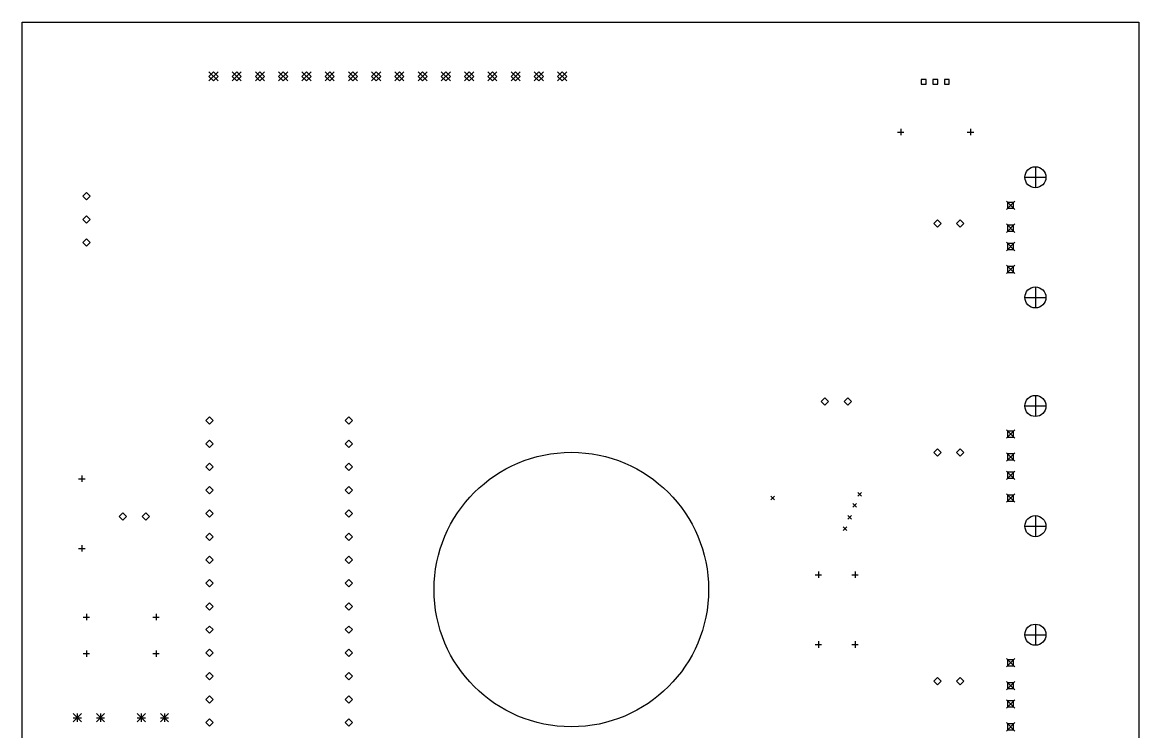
# Model space of a CAD drawing. Extents: x 2.4 to 7.28, y -7.56 to -1.5.
# Drawn here: x 2.48 to 7.283, y -4.548 to -1.496 of the extents above; entities that cross this region are included whole.
import ezdxf

# ---------------------------------------------------------------- set-up
doc = ezdxf.new("R2010")
doc.units = 0
doc.header["$MEASUREMENT"] = 0
doc.layers.add('BLACK', color=7, linetype='CONTINUOUS')

msp = doc.modelspace()

# ---------------------------------------------------------------- linework, layer by layer
at = {"layer": 'BLACK', "linetype": 'CONTINUOUS'}
for p, q in [((2.4803, -1.4961), (7.2835, -1.4961)), ((2.4803, -6.2992), (2.4803, -1.4961)), ((7.2835, -1.4961), (7.2835, -6.2992)), ((3.2831, -1.7091), (3.3224, -1.7484)), ((3.3224, -1.7091), (3.2831, -1.7484)), ((3.3028, -1.7091), (3.2831, -1.7287)), ((3.2831, -1.7287), (3.3028, -1.7484)), ((3.3224, -1.7287), (3.3028, -1.7091)), ((3.3028, -1.7484), (3.3224, -1.7287)), ((3.3831, -1.7091), (3.4224, -1.7484)), ((3.4224, -1.7091), (3.3831, -1.7484)), ((3.4028, -1.7091), (3.3831, -1.7287)), ((3.3831, -1.7287), (3.4028, -1.7484)), ((3.4224, -1.7287), (3.4028, -1.7091)), ((3.4028, -1.7484), (3.4224, -1.7287)), ((3.4831, -1.7091), (3.5224, -1.7484)), ((3.5224, -1.7091), (3.4831, -1.7484)), ((3.5028, -1.7091), (3.4831, -1.7287)), ((3.4831, -1.7287), (3.5028, -1.7484)), ((3.5224, -1.7287), (3.5028, -1.7091)), ((3.5028, -1.7484), (3.5224, -1.7287)), ((3.5831, -1.7091), (3.6224, -1.7484)), ((3.6224, -1.7091), (3.5831, -1.7484)), ((3.6028, -1.7091), (3.5831, -1.7287)), ((3.5831, -1.7287), (3.6028, -1.7484)), ((3.6224, -1.7287), (3.6028, -1.7091)), ((3.6028, -1.7484), (3.6224, -1.7287)), ((3.6831, -1.7091), (3.7224, -1.7484)), ((3.7224, -1.7091), (3.6831, -1.7484)), ((3.7028, -1.7091), (3.6831, -1.7287)), ((3.6831, -1.7287), (3.7028, -1.7484)), ((3.7224, -1.7287), (3.7028, -1.7091)), ((3.7028, -1.7484), (3.7224, -1.7287)), ((3.7831, -1.7091), (3.8224, -1.7484)), ((3.8224, -1.7091), (3.7831, -1.7484)), ((3.8028, -1.7091), (3.7831, -1.7287)), ((3.7831, -1.7287), (3.8028, -1.7484)), ((3.8224, -1.7287), (3.8028, -1.7091)), ((3.8028, -1.7484), (3.8224, -1.7287)), ((3.8831, -1.7091), (3.9224, -1.7484)), ((3.9224, -1.7091), (3.8831, -1.7484)), ((3.9028, -1.7091), (3.8831, -1.7287)), ((3.8831, -1.7287), (3.9028, -1.7484)), ((3.9224, -1.7287), (3.9028, -1.7091)), ((3.9028, -1.7484), (3.9224, -1.7287)), ((3.9831, -1.7091), (4.0224, -1.7484)), ((4.0224, -1.7091), (3.9831, -1.7484)), ((4.0028, -1.7091), (3.9831, -1.7287)), ((3.9831, -1.7287), (4.0028, -1.7484)), ((4.0224, -1.7287), (4.0028, -1.7091)), ((4.0028, -1.7484), (4.0224, -1.7287)), ((4.0831, -1.7091), (4.1224, -1.7484)), ((4.1224, -1.7091), (4.0831, -1.7484)), ((4.1028, -1.7091), (4.0831, -1.7287)), ((4.0831, -1.7287), (4.1028, -1.7484)), ((4.1224, -1.7287), (4.1028, -1.7091)), ((4.1028, -1.7484), (4.1224, -1.7287)), ((4.1831, -1.7091), (4.2224, -1.7484)), ((4.2224, -1.7091), (4.1831, -1.7484)), ((4.2028, -1.7091), (4.1831, -1.7287)), ((4.1831, -1.7287), (4.2028, -1.7484)), ((4.2224, -1.7287), (4.2028, -1.7091)), ((4.2028, -1.7484), (4.2224, -1.7287)), ((4.2831, -1.7091), (4.3224, -1.7484)), ((4.3224, -1.7091), (4.2831, -1.7484)), ((4.3028, -1.7091), (4.2831, -1.7287)), ((4.2831, -1.7287), (4.3028, -1.7484)), ((4.3224, -1.7287), (4.3028, -1.7091)), ((4.3028, -1.7484), (4.3224, -1.7287)), ((4.3831, -1.7091), (4.4224, -1.7484)), ((4.4224, -1.7091), (4.3831, -1.7484)), ((4.4028, -1.7091), (4.3831, -1.7287)), ((4.3831, -1.7287), (4.4028, -1.7484)), ((4.4224, -1.7287), (4.4028, -1.7091)), ((4.4028, -1.7484), (4.4224, -1.7287)), ((4.4831, -1.7091), (4.5224, -1.7484)), ((4.5224, -1.7091), (4.4831, -1.7484)), ((4.5028, -1.7091), (4.4831, -1.7287)), ((4.4831, -1.7287), (4.5028, -1.7484)), ((4.5224, -1.7287), (4.5028, -1.7091)), ((4.5028, -1.7484), (4.5224, -1.7287)), ((4.5831, -1.7091), (4.6224, -1.7484)), ((4.6224, -1.7091), (4.5831, -1.7484)), ((4.6028, -1.7091), (4.5831, -1.7287)), ((4.5831, -1.7287), (4.6028, -1.7484)), ((4.6224, -1.7287), (4.6028, -1.7091)), ((4.6028, -1.7484), (4.6224, -1.7287)), ((4.6831, -1.7091), (4.7224, -1.7484)), ((4.7224, -1.7091), (4.6831, -1.7484)), ((4.7028, -1.7091), (4.6831, -1.7287)), ((4.6831, -1.7287), (4.7028, -1.7484)), ((4.7224, -1.7287), (4.7028, -1.7091)), ((4.7028, -1.7484), (4.7224, -1.7287)), ((4.7831, -1.7091), (4.8224, -1.7484)), ((4.8224, -1.7091), (4.7831, -1.7484)), ((4.8028, -1.7091), (4.7831, -1.7287)), ((4.7831, -1.7287), (4.8028, -1.7484)), ((4.8224, -1.7287), (4.8028, -1.7091)), ((4.8028, -1.7484), (4.8224, -1.7287)), ((6.3687, -1.7415), (6.3478, -1.7415)), ((6.3478, -1.7415), (6.3478, -1.7624)), ((6.3478, -1.7624), (6.3687, -1.7624)), ((6.3687, -1.7624), (6.3687, -1.7415)), ((6.4187, -1.7415), (6.3978, -1.7415)), ((6.3978, -1.7415), (6.3978, -1.7624)), ((6.3978, -1.7624), (6.4187, -1.7624)), ((6.4187, -1.7624), (6.4187, -1.7415)), ((6.4687, -1.7415), (6.4478, -1.7415)), ((6.4478, -1.7415), (6.4478, -1.7624)), ((6.4478, -1.7624), (6.4687, -1.7624)), ((6.4687, -1.7624), (6.4687, -1.7415)), ((6.2461, -1.9685), (6.2736, -1.9685)), ((6.2598, -1.9547), (6.2598, -1.9823)), ((6.5461, -1.9685), (6.5736, -1.9685)), ((6.5598, -1.9547), (6.5598, -1.9823)), ((6.839, -2.1173), (6.839, -2.2079)), ((6.7937, -2.1626), (6.8843, -2.1626)), ((2.7559, -2.2283), (2.7402, -2.2441)), ((2.7402, -2.2441), (2.7559, -2.2598)), ((2.7717, -2.2441), (2.7559, -2.2283)), ((2.7559, -2.2598), (2.7717, -2.2441)), ((6.7142, -2.2654), (6.7504, -2.3016)), ((6.7504, -2.2654), (6.7142, -2.3016)), ((6.7451, -2.2707), (6.7195, -2.2707)), ((6.7195, -2.2707), (6.7195, -2.2963)), ((6.7195, -2.2963), (6.7451, -2.2963)), ((6.7451, -2.2963), (6.7451, -2.2707)), ((2.7559, -2.3283), (2.7402, -2.3441)), ((2.7402, -2.3441), (2.7559, -2.3598)), ((2.7717, -2.3441), (2.7559, -2.3283)), ((2.7559, -2.3598), (2.7717, -2.3441)), ((6.4173, -2.3465), (6.4016, -2.3622)), ((6.4331, -2.3622), (6.4173, -2.3465)), ((6.5157, -2.3465), (6.5, -2.3622)), ((6.5315, -2.3622), (6.5157, -2.3465)), ((6.4016, -2.3622), (6.4173, -2.378)), ((6.4173, -2.378), (6.4331, -2.3622)), ((6.5, -2.3622), (6.5157, -2.378)), ((6.5157, -2.378), (6.5315, -2.3622)), ((6.7142, -2.3638), (6.7504, -2.4)), ((6.7504, -2.3638), (6.7142, -2.4)), ((6.7451, -2.3691), (6.7195, -2.3691)), ((6.7195, -2.3691), (6.7195, -2.3947)), ((6.7195, -2.3947), (6.7451, -2.3947)), ((6.7451, -2.3947), (6.7451, -2.3691)), ((2.7559, -2.4283), (2.7402, -2.4441)), ((2.7402, -2.4441), (2.7559, -2.4598)), ((2.7717, -2.4441), (2.7559, -2.4283)), ((2.7559, -2.4598), (2.7717, -2.4441)), ((6.7142, -2.4425), (6.7504, -2.4787)), ((6.7504, -2.4425), (6.7142, -2.4787)), ((6.7451, -2.4478), (6.7195, -2.4478)), ((6.7195, -2.4478), (6.7195, -2.4734)), ((6.7451, -2.4734), (6.7451, -2.4478)), ((6.7195, -2.4734), (6.7451, -2.4734)), ((6.7142, -2.5409), (6.7504, -2.5772)), ((6.7504, -2.5409), (6.7142, -2.5772)), ((6.7451, -2.5462), (6.7195, -2.5462)), ((6.7195, -2.5462), (6.7195, -2.5719)), ((6.7195, -2.5719), (6.7451, -2.5719)), ((6.7451, -2.5719), (6.7451, -2.5462)), ((6.839, -2.6346), (6.839, -2.7252)), ((6.7937, -2.6799), (6.8843, -2.6799)), ((5.9331, -3.1122), (5.9173, -3.128)), ((5.9488, -3.128), (5.9331, -3.1122)), ((6.0315, -3.1122), (6.0157, -3.128)), ((6.0472, -3.128), (6.0315, -3.1122)), ((6.839, -3.1016), (6.839, -3.1921)), ((5.9173, -3.128), (5.9331, -3.1437)), ((5.9331, -3.1437), (5.9488, -3.128)), ((6.0157, -3.128), (6.0315, -3.1437)), ((6.0315, -3.1437), (6.0472, -3.128)), ((6.7937, -3.1469), (6.8843, -3.1469)), ((3.285, -3.1937), (3.2693, -3.2094)), ((3.2693, -3.2094), (3.285, -3.2252)), ((3.3008, -3.2094), (3.285, -3.1937)), ((3.285, -3.2252), (3.3008, -3.2094)), ((3.885, -3.1937), (3.8693, -3.2094)), ((3.8693, -3.2094), (3.885, -3.2252)), ((3.9008, -3.2094), (3.885, -3.1937)), ((3.885, -3.2252), (3.9008, -3.2094)), ((6.7142, -3.2496), (6.7504, -3.2858)), ((6.7504, -3.2496), (6.7142, -3.2858)), ((6.7451, -3.2549), (6.7195, -3.2549)), ((6.7195, -3.2549), (6.7195, -3.2805)), ((6.7451, -3.2805), (6.7451, -3.2549)), ((3.285, -3.2937), (3.2693, -3.3094)), ((3.2693, -3.3094), (3.285, -3.3252)), ((3.3008, -3.3094), (3.285, -3.2937)), ((3.285, -3.3252), (3.3008, -3.3094)), ((3.885, -3.2937), (3.8693, -3.3094)), ((3.8693, -3.3094), (3.885, -3.3252)), ((3.9008, -3.3094), (3.885, -3.2937)), ((3.885, -3.3252), (3.9008, -3.3094)), ((6.7195, -3.2805), (6.7451, -3.2805)), ((6.4173, -3.3307), (6.4016, -3.3465)), ((6.4016, -3.3465), (6.4173, -3.3622)), ((6.4331, -3.3465), (6.4173, -3.3307)), ((6.4173, -3.3622), (6.4331, -3.3465)), ((6.5157, -3.3307), (6.5, -3.3465)), ((6.5, -3.3465), (6.5157, -3.3622)), ((6.5315, -3.3465), (6.5157, -3.3307)), ((6.5157, -3.3622), (6.5315, -3.3465)), ((6.7142, -3.348), (6.7504, -3.3843)), ((6.7504, -3.348), (6.7142, -3.3843)), ((6.7451, -3.3533), (6.7195, -3.3533)), ((6.7195, -3.3533), (6.7195, -3.3789)), ((6.7451, -3.3789), (6.7451, -3.3533)), ((3.285, -3.3937), (3.2693, -3.4094)), ((3.2693, -3.4094), (3.285, -3.4252)), ((3.3008, -3.4094), (3.285, -3.3937)), ((3.285, -3.4252), (3.3008, -3.4094)), ((3.885, -3.3937), (3.8693, -3.4094)), ((3.8693, -3.4094), (3.885, -3.4252)), ((3.9008, -3.4094), (3.885, -3.3937)), ((3.885, -3.4252), (3.9008, -3.4094)), ((6.7195, -3.3789), (6.7451, -3.3789)), ((2.7362, -3.4461), (2.7362, -3.4736)), ((6.7142, -3.4268), (6.7504, -3.463)), ((6.7504, -3.4268), (6.7142, -3.463)), ((6.7451, -3.4321), (6.7195, -3.4321)), ((6.7195, -3.4321), (6.7195, -3.4577)), ((6.7195, -3.4577), (6.7451, -3.4577)), ((6.7451, -3.4577), (6.7451, -3.4321)), ((2.7224, -3.4598), (2.75, -3.4598)), ((3.285, -3.4937), (3.2693, -3.5094)), ((3.3008, -3.5094), (3.285, -3.4937)), ((3.885, -3.4937), (3.8693, -3.5094)), ((3.9008, -3.5094), (3.885, -3.4937)), ((3.2693, -3.5094), (3.285, -3.5252)), ((3.285, -3.5252), (3.3008, -3.5094)), ((3.8693, -3.5094), (3.885, -3.5252)), ((3.885, -3.5252), (3.9008, -3.5094)), ((5.7008, -3.5354), (5.7165, -3.5512)), ((5.7165, -3.5354), (5.7008, -3.5512)), ((6.0748, -3.5197), (6.0906, -3.5354)), ((6.0906, -3.5197), (6.0748, -3.5354)), ((6.7142, -3.5252), (6.7504, -3.5614)), ((6.7504, -3.5252), (6.7142, -3.5614)), ((6.7451, -3.5305), (6.7195, -3.5305)), ((6.7195, -3.5305), (6.7195, -3.5561)), ((6.7451, -3.5561), (6.7451, -3.5305)), ((3.285, -3.5937), (3.2693, -3.6094)), ((3.3008, -3.6094), (3.285, -3.5937)), ((3.885, -3.5937), (3.8693, -3.6094)), ((3.9008, -3.6094), (3.885, -3.5937)), ((6.0535, -3.5669), (6.0693, -3.5827)), ((6.0693, -3.5669), (6.0535, -3.5827)), ((6.7195, -3.5561), (6.7451, -3.5561)), ((2.9134, -3.6063), (2.8976, -3.622)), ((2.8976, -3.622), (2.9134, -3.6378)), ((2.9291, -3.622), (2.9134, -3.6063)), ((2.9134, -3.6378), (2.9291, -3.622)), ((3.0118, -3.6063), (2.9961, -3.622)), ((2.9961, -3.622), (3.0118, -3.6378)), ((3.0276, -3.622), (3.0118, -3.6063)), ((3.0118, -3.6378), (3.0276, -3.622)), ((3.2693, -3.6094), (3.285, -3.6252)), ((3.285, -3.6252), (3.3008, -3.6094)), ((3.8693, -3.6094), (3.885, -3.6252)), ((3.885, -3.6252), (3.9008, -3.6094)), ((6.0315, -3.6181), (6.0472, -3.6339)), ((6.0472, -3.6181), (6.0315, -3.6339)), ((6.839, -3.6189), (6.839, -3.7094)), ((3.285, -3.6937), (3.2693, -3.7094)), ((3.3008, -3.7094), (3.285, -3.6937)), ((3.885, -3.6937), (3.8693, -3.7094)), ((3.9008, -3.7094), (3.885, -3.6937)), ((6.0126, -3.6673), (6.0283, -3.6831)), ((6.0283, -3.6673), (6.0126, -3.6831)), ((6.7937, -3.6642), (6.8843, -3.6642)), ((2.7362, -3.7461), (2.7362, -3.7736)), ((3.2693, -3.7094), (3.285, -3.7252)), ((3.285, -3.7252), (3.3008, -3.7094)), ((3.8693, -3.7094), (3.885, -3.7252)), ((3.885, -3.7252), (3.9008, -3.7094)), ((2.7224, -3.7598), (2.75, -3.7598)), ((3.285, -3.7937), (3.2693, -3.8094)), ((3.3008, -3.8094), (3.285, -3.7937)), ((3.885, -3.7937), (3.8693, -3.8094)), ((3.9008, -3.8094), (3.885, -3.7937)), ((3.2693, -3.8094), (3.285, -3.8252)), ((3.285, -3.8252), (3.3008, -3.8094)), ((3.8693, -3.8094), (3.885, -3.8252)), ((3.885, -3.8252), (3.9008, -3.8094)), ((5.8917, -3.8732), (5.9193, -3.8732)), ((5.9055, -3.8594), (5.9055, -3.887)), ((6.0492, -3.8732), (6.0768, -3.8732)), ((6.063, -3.8594), (6.063, -3.887)), ((3.285, -3.8937), (3.2693, -3.9094)), ((3.2693, -3.9094), (3.285, -3.9252)), ((3.3008, -3.9094), (3.285, -3.8937)), ((3.285, -3.9252), (3.3008, -3.9094)), ((3.885, -3.8937), (3.8693, -3.9094)), ((3.8693, -3.9094), (3.885, -3.9252)), ((3.9008, -3.9094), (3.885, -3.8937)), ((3.885, -3.9252), (3.9008, -3.9094)), ((3.285, -3.9937), (3.2693, -4.0094)), ((3.2693, -4.0094), (3.285, -4.0252)), ((3.3008, -4.0094), (3.285, -3.9937)), ((3.285, -4.0252), (3.3008, -4.0094)), ((3.885, -3.9937), (3.8693, -4.0094)), ((3.8693, -4.0094), (3.885, -4.0252)), ((3.9008, -4.0094), (3.885, -3.9937)), ((3.885, -4.0252), (3.9008, -4.0094)), ((2.7421, -4.0551), (2.7697, -4.0551)), ((2.7559, -4.0413), (2.7559, -4.0689)), ((3.0421, -4.0551), (3.0697, -4.0551)), ((3.0559, -4.0413), (3.0559, -4.0689)), ((3.285, -4.0937), (3.2693, -4.1094)), ((3.2693, -4.1094), (3.285, -4.1252)), ((3.3008, -4.1094), (3.285, -4.0937)), ((3.285, -4.1252), (3.3008, -4.1094)), ((3.885, -4.0937), (3.8693, -4.1094)), ((3.8693, -4.1094), (3.885, -4.1252)), ((3.9008, -4.1094), (3.885, -4.0937)), ((3.885, -4.1252), (3.9008, -4.1094)), ((6.839, -4.0858), (6.839, -4.1764)), ((5.8917, -4.1732), (5.9193, -4.1732)), ((5.9055, -4.1594), (5.9055, -4.187)), ((6.0492, -4.1732), (6.0768, -4.1732)), ((6.063, -4.1594), (6.063, -4.187)), ((6.7937, -4.1311), (6.8843, -4.1311)), ((2.7421, -4.2126), (2.7697, -4.2126)), ((2.7559, -4.1988), (2.7559, -4.2264)), ((3.0421, -4.2126), (3.0697, -4.2126)), ((3.0559, -4.1988), (3.0559, -4.2264)), ((3.285, -4.1937), (3.2693, -4.2094)), ((3.2693, -4.2094), (3.285, -4.2252)), ((3.3008, -4.2094), (3.285, -4.1937)), ((3.285, -4.2252), (3.3008, -4.2094)), ((3.885, -4.1937), (3.8693, -4.2094)), ((3.8693, -4.2094), (3.885, -4.2252)), ((3.9008, -4.2094), (3.885, -4.1937)), ((3.885, -4.2252), (3.9008, -4.2094)), ((6.7142, -4.2339), (6.7504, -4.2701)), ((6.7504, -4.2339), (6.7142, -4.2701)), ((6.7451, -4.2392), (6.7195, -4.2392)), ((6.7195, -4.2392), (6.7195, -4.2648)), ((6.7195, -4.2648), (6.7451, -4.2648)), ((6.7451, -4.2648), (6.7451, -4.2392)), ((3.285, -4.2937), (3.2693, -4.3094)), ((3.2693, -4.3094), (3.285, -4.3252)), ((3.3008, -4.3094), (3.285, -4.2937)), ((3.285, -4.3252), (3.3008, -4.3094)), ((3.885, -4.2937), (3.8693, -4.3094)), ((3.8693, -4.3094), (3.885, -4.3252)), ((3.9008, -4.3094), (3.885, -4.2937)), ((3.885, -4.3252), (3.9008, -4.3094)), ((6.4173, -4.315), (6.4016, -4.3307)), ((6.4331, -4.3307), (6.4173, -4.315)), ((6.5157, -4.315), (6.5, -4.3307)), ((6.5315, -4.3307), (6.5157, -4.315)), ((6.4016, -4.3307), (6.4173, -4.3465)), ((6.4173, -4.3465), (6.4331, -4.3307)), ((6.5, -4.3307), (6.5157, -4.3465)), ((6.5157, -4.3465), (6.5315, -4.3307)), ((6.7142, -4.3323), (6.7504, -4.3685)), ((6.7504, -4.3323), (6.7142, -4.3685)), ((6.7451, -4.3376), (6.7195, -4.3376)), ((6.7195, -4.3376), (6.7195, -4.3632)), ((6.7195, -4.3632), (6.7451, -4.3632)), ((6.7451, -4.3632), (6.7451, -4.3376)), ((3.285, -4.3937), (3.2693, -4.4094)), ((3.2693, -4.4094), (3.285, -4.4252)), ((3.3008, -4.4094), (3.285, -4.3937)), ((3.285, -4.4252), (3.3008, -4.4094)), ((3.885, -4.3937), (3.8693, -4.4094)), ((3.8693, -4.4094), (3.885, -4.4252)), ((3.9008, -4.4094), (3.885, -4.3937)), ((3.885, -4.4252), (3.9008, -4.4094)), ((6.7142, -4.411), (6.7504, -4.4472)), ((6.7504, -4.411), (6.7142, -4.4472)), ((6.7451, -4.4163), (6.7195, -4.4163)), ((6.7195, -4.4163), (6.7195, -4.4419)), ((6.7451, -4.4419), (6.7451, -4.4163)), ((6.7195, -4.4419), (6.7451, -4.4419)), ((2.6988, -4.4705), (2.7343, -4.5059)), ((2.7343, -4.4705), (2.6988, -4.5059)), ((2.6988, -4.4882), (2.7343, -4.4882)), ((2.7165, -4.4705), (2.7165, -4.5059)), ((2.7988, -4.4705), (2.8343, -4.5059)), ((2.8343, -4.4705), (2.7988, -4.5059)), ((2.7988, -4.4882), (2.8343, -4.4882)), ((2.8165, -4.4705), (2.8165, -4.5059)), ((2.9744, -4.4705), (3.0098, -4.5059)), ((3.0098, -4.4705), (2.9744, -4.5059)), ((2.9744, -4.4882), (3.0098, -4.4882)), ((2.9921, -4.4705), (2.9921, -4.5059)), ((3.0744, -4.4705), (3.1098, -4.5059)), ((3.1098, -4.4705), (3.0744, -4.5059)), ((3.0744, -4.4882), (3.1098, -4.4882)), ((3.0921, -4.4705), (3.0921, -4.5059)), ((3.285, -4.4937), (3.2693, -4.5094)), ((3.2693, -4.5094), (3.285, -4.5252)), ((3.3008, -4.5094), (3.285, -4.4937)), ((3.285, -4.5252), (3.3008, -4.5094)), ((3.885, -4.4937), (3.8693, -4.5094)), ((3.8693, -4.5094), (3.885, -4.5252)), ((3.9008, -4.5094), (3.885, -4.4937)), ((3.885, -4.5252), (3.9008, -4.5094)), ((6.7142, -4.5094), (6.7504, -4.5457)), ((6.7504, -4.5094), (6.7142, -4.5457)), ((6.7451, -4.5148), (6.7195, -4.5148)), ((6.7195, -4.5148), (6.7195, -4.5404)), ((6.7451, -4.5404), (6.7451, -4.5148)), ((6.7195, -4.5404), (6.7451, -4.5404))]:
    msp.add_line(p, q, dxfattribs=at)
at = {"layer": 'BLACK'}
for centre, radius in [((6.839, -2.1626), 0.0453), ((6.839, -2.6799), 0.0453), ((6.839, -3.1469), 0.0453), ((4.8425, -3.937), 0.5906), ((6.839, -3.6642), 0.0453), ((6.839, -4.1311), 0.0453)]:
    msp.add_circle(centre, radius, dxfattribs=at)

doc.saveas('drawing.dxf')
